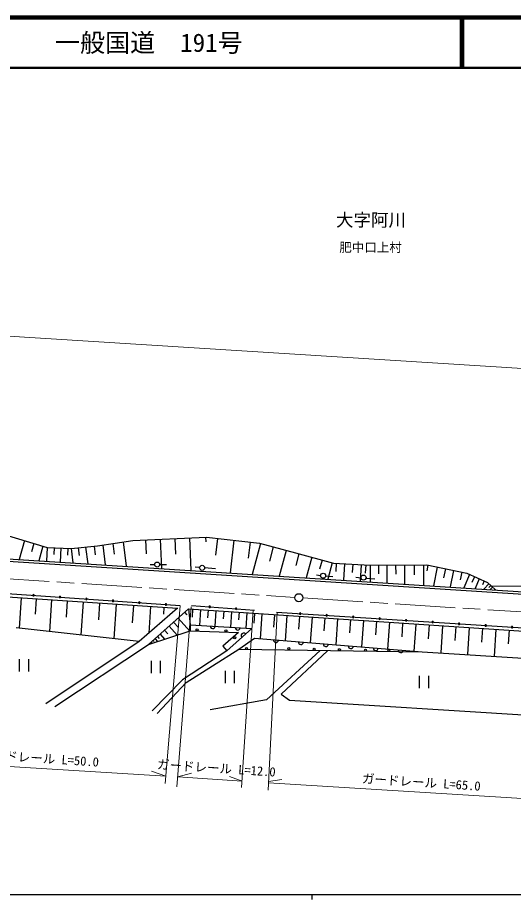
# Model space of a CAD drawing. Units: millimetres, scale not verified. Extents: x 40000 to 680000, y 20000 to 380000.
# Drawn here: x 209282 to 308268, y 204000 to 380000 of the extents above; entities that cross this region are included whole.
import ezdxf
from ezdxf.enums import TextEntityAlignment as Align

# ---------------------------------------------------------------- set-up
doc = ezdxf.new("R2010")
doc.units = ezdxf.units.MM
doc.header["$LTSCALE"] = 1000
doc.linetypes.add('CHAIN', pattern=[18.5, 12, -1.5, 3.5, -1.5])
for name, color, linetype, lineweight in [('M-BGD', 7, 'Continuous', 25), ('M-BMK', 2, 'CHAIN', 13), ('M-BMK-SRVR', 3, 'Continuous', 25), ('M-STR-HTXT', 7, 'Continuous', 13), ('M-TTL', 2, 'Continuous', 140), ('M-TTL-BAND', 7, 'Continuous', 25), ('M-TTL-LINE', 7, 'Continuous', 50), ('M-TTL-TXT', 7, 'Continuous', 50)]:
    doc.layers.add(name, color=color, linetype=linetype, lineweight=lineweight)
doc.styles.add('ＭＳ ゴシック', font='')
doc.styles.get('ＭＳ ゴシック').set_extended_font_data('MS Gothic')

msp = doc.modelspace()

# ---------------------------------------------------------------- linework, layer by layer
at = {"layer": 'M-BGD'}
for p, q in [((199535, 278906), (215193, 274266)), ((144043, 275512), (330737, 263605)), ((144075, 276011), (330769, 264104)), ((210677, 275605), (209597, 271832)), ((212506, 275036), (212036, 273395)), ((225218, 274556), (232260, 275633)), ((226270, 274717), (226775, 270774)), ((228309, 275029), (228584, 272883)), ((230348, 275341), (230967, 270504)), ((232260, 275633), (246966, 276296)), ((234839, 275750), (234963, 272994)), ((237755, 275881), (238017, 270049)), ((240670, 276012), (240809, 272936)), ((243586, 276144), (243878, 269672)), ((246822, 276290), (246863, 275381)), ((246966, 276296), (257571, 275095)), ((249176, 276046), (248799, 272712)), ((252431, 275677), (251691, 269147)), ((255686, 275308), (255326, 272132)), ((257751, 275046), (256089, 268867)), ((257571, 275095), (264737, 273148)), ((214348, 274508), (213510, 271583)), ((215193, 274266), (215072, 271483)), ((215193, 274266), (219957, 274059)), ((216562, 274207), (216502, 272823)), ((217931, 274147), (217808, 271308)), ((219329, 274087), (219268, 272674)), ((219957, 274059), (225218, 274556)), ((219957, 274059), (220330, 271148)), ((221398, 274195), (221593, 272669)), ((222838, 274331), (223270, 270960)), ((224558, 274494), (224779, 272766)), ((260316, 274357), (259557, 271533)), ((262882, 273667), (261502, 268535)), ((264737, 273148), (272359, 271118)), ((265448, 272977), (264827, 270669)), ((268013, 272287), (266911, 268186)), ((270063, 271735), (269568, 269891)), ((272114, 271184), (271233, 267908)), ((272359, 271118), (279650, 270704)), ((272899, 271087), (272806, 269450)), ((235750, 270859), (236628, 270848)), ((237628, 270835), (238981, 270818)), ((244760, 270362), (245632, 270300)), ((246614, 270230), (248820, 270072)), ((274542, 270994), (274355, 267708)), ((276196, 270900), (276102, 269251)), ((277850, 270806), (277662, 267497)), ((278787, 270753), (278693, 269096)), ((279650, 270704), (290959, 270745)), ((279650, 270704), (279662, 267370)), ((281317, 270710), (281323, 268987)), ((282984, 270716), (282997, 267158)), ((284763, 270723), (284770, 268883)), ((286542, 270729), (286556, 266931)), ((288441, 270736), (288449, 268773)), ((290341, 270743), (290355, 266689)), ((290959, 270745), (298954, 269088)), ((291194, 270696), (290961, 269568)), ((293066, 270309), (292290, 266566)), ((294705, 269969), (294341, 268213)), ((296344, 269629), (295665, 266351)), ((297984, 269289), (297668, 267766)), ((268952, 268747), (269773, 268674)), ((270767, 268586), (272225, 268457)), ((276823, 268291), (277845, 268213)), ((278837, 268138), (280634, 268001)), ((299525, 268837), (298353, 266171)), ((298954, 269088), (303096, 267266)), ((300498, 268409), (299992, 267258)), ((301471, 267981), (300611, 266027)), ((302444, 267553), (302094, 266758)), ((188459, 266383), (241731, 262655)), ((303372, 267011), (302360, 265916)), ((303096, 267266), (304712, 265774)), ((303739, 266672), (303375, 266277)), ((304107, 266333), (303646, 265834)), ((303800, 266603), (328075, 266437)), ((304474, 265994), (304385, 265897)), ((188210, 265658), (241234, 262095)), ((209995, 264194), (209589, 258149)), ((213017, 263991), (212810, 260901)), ((216040, 263788), (215616, 257474)), ((219197, 263576), (218980, 260349)), ((222354, 263364), (221911, 256769)), ((225652, 263142), (225425, 259771)), ((228949, 262921), (228486, 256032)), ((232393, 262689), (232157, 259168)), ((235838, 262458), (235481, 257146)), ((238493, 262279), (238403, 260931)), ((243968, 262655), (256561, 261743)), ((241234, 262095), (233529, 255467)), ((235434, 254867), (243388, 261992)), ((241149, 262101), (241143, 262018)), ((242633, 261316), (243073, 260825)), ((243388, 261992), (330959, 256192)), ((243388, 261992), (243719, 258802)), ((244212, 261935), (244104, 260361)), ((245778, 261828), (245564, 258696)), ((247326, 261722), (247220, 260165)), ((248875, 261616), (248663, 258519)), ((250424, 261510), (250318, 259970)), ((251972, 261404), (251763, 258342)), ((253504, 261300), (253399, 259777)), ((255035, 261195), (254828, 258166)), ((256549, 261091), (256414, 259120)), ((258064, 260988), (257723, 256016)), ((260549, 260817), (260378, 258317)), ((260952, 261329), (323337, 257352)), ((263035, 260647), (262691, 255617)), ((240433, 259344), (241418, 258244)), ((241334, 260152), (243661, 257555)), ((243719, 258802), (256022, 258098)), ((243719, 258802), (243719, 257574)), ((265550, 260475), (265377, 257945)), ((268065, 260303), (267717, 255213)), ((270615, 260189), (270435, 257569)), ((273160, 260020), (272803, 254804)), ((275736, 259849), (275554, 257188)), ((278311, 259679), (277949, 254391)), ((280917, 259506), (280732, 256803)), ((283524, 259334), (283157, 253973)), ((286154, 259065), (285973, 256413)), ((288791, 258885), (288426, 253549)), ((291466, 258808), (291276, 256027)), ((233529, 255467), (208976, 258218)), ((235434, 254867), (243719, 257574)), ((238629, 257729), (239259, 257025)), ((239531, 258537), (241147, 256733)), ((243719, 257574), (253402, 257269)), ((253402, 257269), (250275, 254535)), ((256022, 258098), (251051, 253624)), ((294134, 258631), (293761, 253184)), ((296803, 258454), (296613, 255676)), ((299471, 258278), (299100, 252846)), ((302126, 258102), (301936, 255326)), ((304781, 257926), (304410, 252510)), ((307421, 257751), (307232, 254977)), ((233529, 255467), (214888, 243040)), ((235973, 255349), (236186, 255112)), ((236346, 255683), (236525, 255482)), ((236718, 256017), (237224, 255451)), ((237223, 256469), (237575, 256075)), ((237727, 256921), (238632, 255911)), ((253423, 253914), (256561, 256109)), ((256561, 256109), (290073, 253417)), ((216710, 242522), (235434, 254867)), ((235601, 255016), (235634, 254979)), ((251051, 253624), (242197, 247825)), ((242943, 247286), (253423, 253914)), ((250275, 254535), (251051, 253624)), ((253423, 253914), (290073, 253417)), ((269672, 253655), (258984, 243796)), ((271163, 253614), (261925, 244956)), ((209621, 251951), (209621, 249451)), ((211496, 249451), (211496, 251951)), ((290073, 253417), (316430, 251760)), ((235967, 251620), (235967, 249120)), ((237842, 249120), (237842, 251620)), ((250715, 249631), (250715, 247131)), ((252590, 247131), (252590, 249631)), ((289488, 248637), (289488, 246137)), ((291363, 246137), (291363, 248637)), ((242197, 247825), (236149, 241611)), ((237143, 241114), (242943, 247286)), ((261925, 244956), (263541, 243755)), ((258984, 243796), (247758, 241849)), ((263541, 243755), (314245, 240606))]:
    msp.add_line(p, q, dxfattribs=at)
for centre, radius in [((237128, 270838), 500), ((246117, 270176), 500), ((270267, 268602), 500), ((278345, 268229), 500), ((245102, 257769), 200), ((250881, 257583), 200), ((252620, 256236), 200), ((255002, 254082), 200), ((263453, 254041), 200), ((268486, 253937), 200), ((273519, 253834), 200), ((278759, 253751), 200), ((283420, 253689), 200)]:
    msp.add_circle(centre, radius, dxfattribs=at)
for centre, radius, start, end in [((212451, 264704), 150, 0, 180), ((212451, 264704), 150, 180, 0), ((217738, 264334), 150, 0, 180), ((217738, 264334), 150, 180, 0), ((223026, 263964), 150, 0, 180), ((223026, 263964), 150, 180, 0), ((228313, 263594), 150, 0, 180), ((228313, 263594), 150, 180, 0), ((233600, 263224), 150, 0, 180), ((233600, 263224), 150, 180, 0), ((238887, 262854), 150, 0, 180), ((238887, 262854), 150, 180, 0), ((247621, 262390), 150, 0, 180), ((247621, 262390), 150, 180, 0), ((252907, 262008), 150, 0, 180), ((252907, 262008), 150, 180, 0), ((265698, 261026), 150, 0, 180), ((265698, 261026), 150, 180, 0), ((270988, 260689), 150, 0, 180), ((270988, 260689), 150, 180, 0), ((276277, 260352), 150, 0, 180), ((276277, 260352), 150, 180, 0), ((281566, 260015), 150, 0, 180), ((281566, 260015), 150, 180, 0), ((286855, 259678), 150, 0, 180), ((286855, 259678), 150, 180, 0), ((292145, 259341), 150, 0, 180), ((292145, 259341), 150, 180, 0), ((297434, 259003), 150, 0, 180), ((297434, 259003), 150, 180, 0), ((302723, 258666), 150, 0, 180), ((248217, 258545), 500, 176.72402, 356.72402), ((253209, 258259), 500, 176.72402, 356.72402), ((254400, 256638), 500, 41.98721, 221.98721), ((302723, 258666), 150, 180, 0), ((308012, 258329), 150, 0, 180), ((308012, 258329), 150, 180, 0), ((260857, 255764), 500, 175.40637, 355.40637), ((265841, 255364), 500, 175.40637, 355.40637), ((270825, 254963), 500, 175.40637, 355.40637), ((275809, 254563), 500, 175.40637, 355.40637), ((280793, 254162), 500, 175.40637, 355.40637), ((285777, 253762), 500, 175.40637, 355.40637)]:
    msp.add_arc(centre, radius, start, end, dxfattribs=at)
at = {"layer": 'M-BMK'}
for p, q in [((166696, 270670), (264622, 264270)), ((266219, 264167), (330581, 260055))]:
    msp.add_line(p, q, dxfattribs=at)
at = {"layer": 'M-BMK-SRVR'}
msp.add_circle((265421, 264218), 800, dxfattribs=at)
at = {"layer": 'M-STR-HTXT'}
for p, q in [((147252, 320167), (332773, 308525)), ((241752, 262590), (238769, 227130)), ((243906, 262424), (241089, 226468)), ((256333, 261761), (254013, 226302)), ((261138, 261264), (259316, 225805)), ((186654, 231856), (238891, 228578)), ((238891, 228578), (236035, 229616)), ((241243, 228430), (243989, 229202)), ((241243, 228430), (254100, 227623)), ((254100, 227623), (251611, 228539)), ((259392, 227291), (321367, 223402)), ((259403, 227514), (262050, 227959))]:
    msp.add_line(p, q, dxfattribs=at)
at = {"layer": 'M-TTL'}
msp.add_line((680000, 380000), (40000, 380000), dxfattribs=at)
at = {"layer": 'M-TTL-BAND'}
for p, q in [((40000, 205000), (579000, 205000)), ((268000, 205000), (268000, 204000))]:
    msp.add_line(p, q, dxfattribs=at)
at = {"layer": 'M-TTL-LINE'}
for p, q in [((297750, 380000), (297750, 370000)), ((298250, 380000), (298250, 370000)), ((40000, 370000), (680000, 370000))]:
    msp.add_line(p, q, dxfattribs=at)

# ---------------------------------------------------------------- texts
at = {"layer": 'M-STR-HTXT', "style": 'ＭＳ ゴシック'}
for s, p in [('ガードレール L=50.0', (201733, 231514)), ('ガードレール L=12.0', (237026, 229525)), ('ガードレール L=65.0', (277954, 226708))]:
    msp.add_text(s, height=1833, rotation=356.196, dxfattribs=at).set_placement(p, align=Align.BOTTOM_LEFT)
at = {"layer": 'M-TTL-TXT', "style": 'ＭＳ ゴシック'}
msp.add_text('一般国道\u3000191号', height=3666, dxfattribs=at).set_placement((216734, 375000), align=Align.MIDDLE_LEFT)
for s, height, p in [('大字阿川', 2566, (272844, 337560)), ('肥中口上村', 1833, (273510, 332683))]:
    msp.add_text(s, height=height, dxfattribs=at).set_placement(p, align=Align.BOTTOM_LEFT)

doc.saveas('drawing.dxf')
